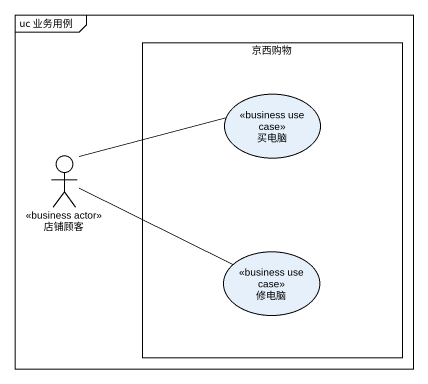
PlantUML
@startuml
mainframe uc 业务用例
rectangle 京西购物 {
  usecase 买电脑 <<business use case>>
  usecase 修电脑 <<business use case>>
}
actor 店铺顾客 <<business actor>>
店铺顾客 -right- 买电脑
店铺顾客 -right- 修电脑
@enduml
